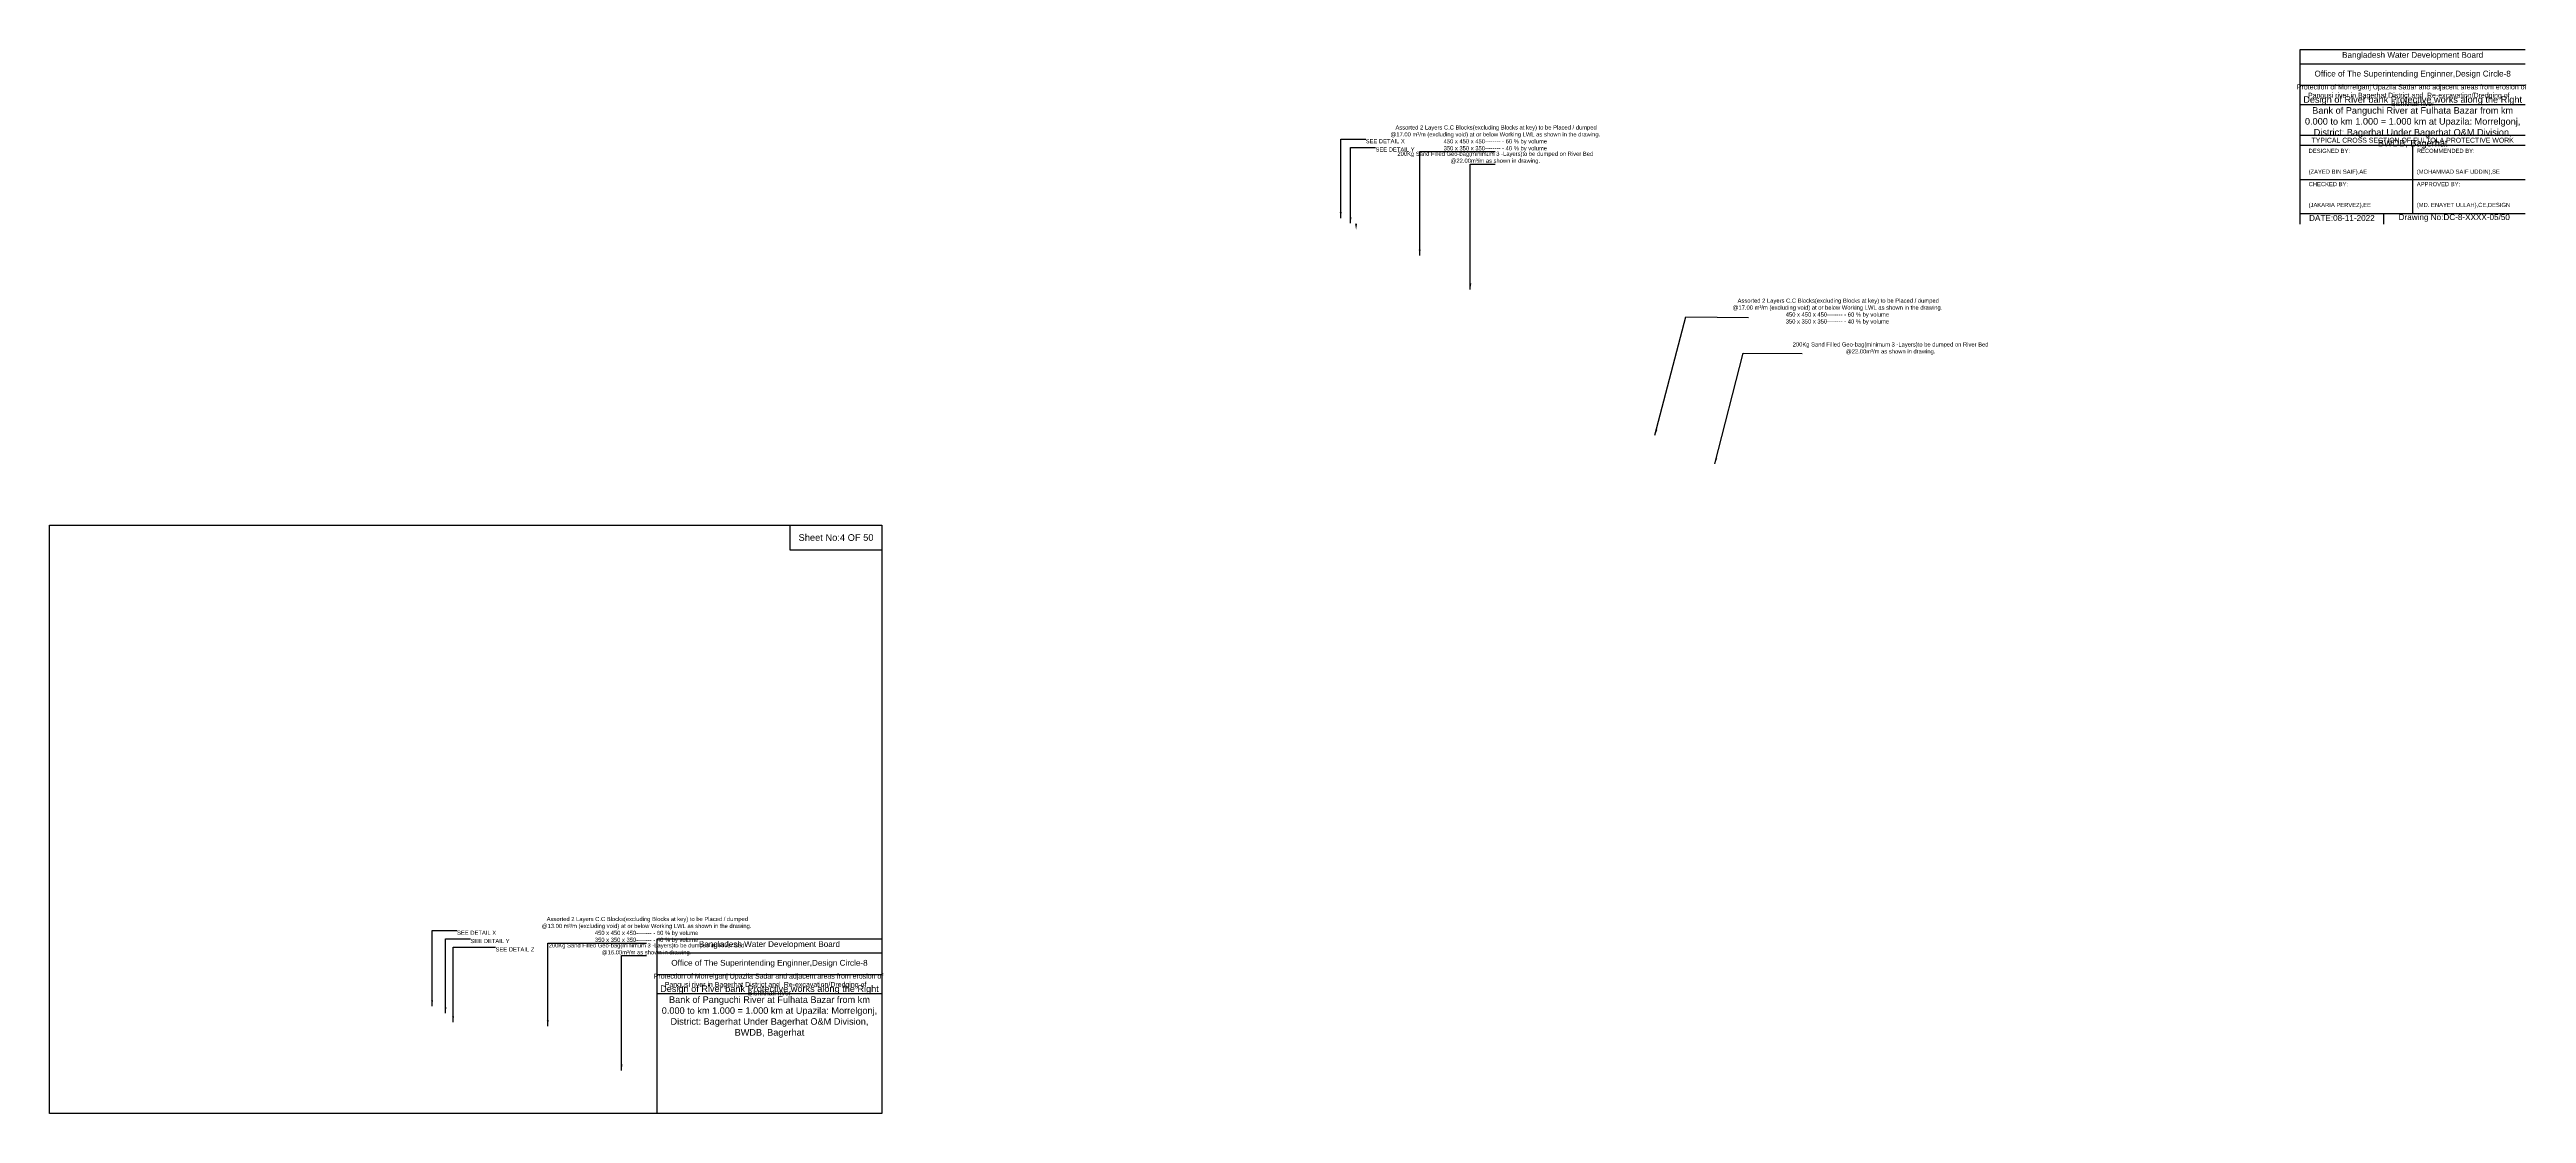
# Model space of a CAD drawing. Header units: inches. Extents: x 64995 to 402236, y -100918 to 204355.
# Drawn here: x 127608 to 157369, y 26432 to 39218 of the extents above; entities that cross this region are included whole.
import ezdxf

# ---------------------------------------------------------------- set-up
doc = ezdxf.new("R2010")
doc.units = ezdxf.units.IN
doc.header["$LTSCALE"] = 7
doc.header["$MEASUREMENT"] = 0
doc.layers.add('Cross Section Labels', color=7, linetype='Continuous', lineweight=9)
doc.styles.get("Standard").update_dxf_attribs({"font": 'arial.ttf'})
doc.dimstyles.get("Standard").update_dxf_attribs({"dimtxt": 0.18, "dimasz": 0.18, "dimexe": 0.18, "dimexo": 0.0625, "dimgap": 0.09, "dimtad": 0, "dimtih": 1, "dimtoh": 1, "dimdec": 4, "dimzin": 0, "dimdsep": 46, "dimtxsty": 'Standard', "dimcen": 0.09, "dimadec": 0, "dimazin": 0, "dimtfac": 1, "dimtdec": 4, "dimtofl": 0, "dimtmove": 0, "dimatfit": 3, "dimfxl": 1, "dimtolj": 1, "dimtzin": 0, "dimarcsym": 0})

msp = doc.modelspace()

# ---------------------------------------------------------------- linework, layer by layer
for points in [[(154651.32717, 37117.82396), (154651.32717, 39217.82396), (157351.32717, 39217.82396)], [(154651.32717, 39047.82396), (157351.32717, 39047.82396)], [(154651.32717, 38787.82396), (157351.32717, 38787.82396)], [(154651.32717, 38557.82396), (157351.32717, 38557.82396)], [(154651.32717, 38187.82396), (157351.32717, 38187.82396)], [(154651.32717, 38067.82396), (157351.32717, 38067.82396)], [(156001.32717, 38067.82396), (156001.32717, 37247.82396)], [(154651.32717, 37657.82396), (157351.32717, 37657.82396)], [(154651.32717, 37247.82396), (157351.32717, 37247.82396)], [(155651.32717, 37247.82396), (155651.32717, 37117.82396)], [(134908.10042, 26431.94124), (134908.10042, 28531.94124), (137608.10042, 28531.94124)], [(134908.10042, 28361.94124), (137608.10042, 28361.94124)], [(134908.10042, 28101.94124), (137608.10042, 28101.94124)], [(134908.10042, 27871.94124), (137608.10042, 27871.94124)]]:
    msp.add_lwpolyline(points)
for points in [[(127608.10042, 33502.94124), (137608.10042, 33502.94124), (137608.10042, 26431.94124), (127608.10042, 26431.94124)], [(136508.10042, 33502.94124), (137608.10042, 33502.94124), (137608.10042, 33202.94124), (136508.10042, 33202.94124)]]:
    msp.add_lwpolyline(points, close=True)
at = {"layer": 'Cross Section Labels'}
msp.add_solid([(143318.28575, 37123.20294), (143306.28575, 37051.20294), (143294.28575, 37123.20294)], dxfattribs=at)

# ---------------------------------------------------------------- texts
at = {"attachment_point": 5}
for s, insert, char_height in [('Bangladesh Water Development Board', (156001.32717, 39142.82396), 70), ('Office of The Superintending Enginner,Design Circle-8', (156001.32717, 38917.82396), 70), ('Sheet No:4 OF 50', (137058.10042, 33352.94124), 80), ('Office of The Superintending Enginner,Design Circle-8', (136258.10042, 28231.94124), 70), ('Bangladesh Water Development Board', (136258.10042, 28456.94124), 70)]:
    msp.add_mtext(s, dxfattribs=dict(at, insert=insert, char_height=char_height))
for s, insert, char_height, width, attachment_point in [('Protection of Morrelganj Upazila Sadar and adjacent areas from erosion of  Pangusi river in Bagerhat District and  Re-excavation/Dredging of     Bishkhali river', (156001.32717, 38667.82396), 60, 2800, 5), ('Design of River bank Protective works along the Right Bank of Panguchi River at Fulhata Bazar from km 0.000 to km 1.000 = 1.000 km at Upazila: Morrelgonj, District: Bagerhat Under Bagerhat O&M Division, BWDB, Bagerhat ', (156001.32717, 38342.82396), 78.71299581, 2700, 5), ('TYPICAL CROSS SECTION OF FULTOLA PROTECTIVE WORK', (156001.32717, 38127.82396), 59.5765532, 2800, 5), ('DESIGNED BY:^J^J^J(ZAYED BIN SAIF),AE', (154751.32717, 37867.82396), 50, 1400, 4), ('RECOMMENDED BY:^J^J^J(MOHAMMAD SAIF UDDIN),SE', (156051.32717, 37867.82396), 50, 1400, 4), ('CHECKED BY:^J^J^J(JAKARIA PERVEZ),EE', (154751.32717, 37467.82396), 50, 1400, 4), ('APPROVED BY:^J^J^J(MD. ENAYET ULLAH),CE,DESIGN', (156051.32717, 37467.82396), 50, 1400, 4), ('DATE:08-11-2022', (155151.32717, 37192.82396), 70, 1400, 5), ('Drawing No:DC-8-XXXX-05/50', (156501.32717, 37192.82396), 70, 2200, 5), ('Protection of Morrelganj Upazila Sadar and adjacent areas from erosion of  Pangusi river in Bagerhat District and  Re-excavation/Dredging of     Bishkhali river', (136258.10042, 27981.94124), 60, 2800, 5), ('Design of River bank Protective works along the Right Bank of Panguchi River at Fulhata Bazar from km 0.000 to km 1.000 = 1.000 km at Upazila: Morrelgonj, District: Bagerhat Under Bagerhat O&M Division, BWDB, Bagerhat ', (136258.10042, 27656.94124), 78.71299581, 2700, 5)]:
    msp.add_mtext(s, dxfattribs=dict(insert=insert, char_height=char_height, width=width, attachment_point=attachment_point))
at = {"layer": 'Cross Section Labels', "char_height": 50}
for s, insert, attachment_point in [('SEE DETAIL X', (143421.98575, 38141.48294), 1), (' Assorted 2 Layers C.C Blocks(excluding Blocks at key) to be Placed / dumped^J@17.00 m³/m (excluding void) at or below Working LWL as shown in the drawing.^J450 x 450 x 450-------- - 60 % by volume^J350 x 350 x 350-------- - 40 % by volume', (144979.14353, 37991.48294), 8), ('SEE DETAIL Y', (143539.78575, 38041.48294), 1), ('200Kg Sand Filled Geo-bag(minimum 3 -Layers)to be dumped on River Bed^J@22.00m³/m as shown in drawing.', (144979.14353, 37841.48294), 8), (' Assorted 2 Layers C.C Blocks(excluding Blocks at key) to be Placed / dumped^J@17.00 m³/m (excluding void) at or below Working LWL as shown in the drawing.^J450 x 450 x 450-------- - 60 % by volume^J350 x 350 x 350-------- - 40 % by volume', (149089.84527, 35909.97491), 8), ('200Kg Sand Filled Geo-bag(minimum 3 -Layers)to be dumped on River Bed^J@22.00m³/m as shown in drawing.', (149728.88351, 35550.52136), 8), ('SEE DETAIL X', (132504.49938, 28628.80978), 1), (' Assorted 2 Layers C.C Blocks(excluding Blocks at key) to be Placed / dumped^J@13.00 m³/m (excluding void) at or below Working LWL as shown in the drawing.^J450 x 450 x 450-------- - 60 % by volume^J350 x 350 x 350-------- - 40 % by volume', (134781.15335, 28478.80978), 8), ('SEE DETAIL Y', (132665.69938, 28528.80978), 1), ('SEE DETAIL Z', (132967.29938, 28428.80978), 1), ('200Kg Sand Filled Geo-bag(minimum 3 -Layers)to be dumped on River Bed^J@16.00m³/m as shown in drawing.', (134781.15335, 28328.80978), 8)]:
    msp.add_mtext(s, dxfattribs=dict(at, insert=insert, attachment_point=attachment_point))

# ---------------------------------------------------------------- leaders
at = {"layer": 'Cross Section Labels', "annotation_type": 0, "has_hookline": 1, "hookline_direction": 0}
for points, text_width in [([(143121.98575, 37191.80294), (143121.98575, 38141.48294), (143421.89575, 38141.48294)], 466.13233), ([(143239.78575, 37132.90294), (143239.78575, 38041.48294), (143539.69575, 38041.48294)], 466.03001), ([(144070.77273, 36742.0267), (144070.77273, 37991.48294), (144979.05353, 37991.48294)], 2510.77763), ([(144679.14353, 36334.0885), (144679.14353, 37841.48294), (144979.05353, 37841.48294)], 2345.7367), ([(146897.9171, 34582.36236), (147266.66358, 36003.52084), (148020.47959, 35997.08532)], 2510.77763), ([(147616.97692, 34238.24004), (147955.97631, 35567.2427), (148667.28949, 35566.39344)], 2345.7367), ([(132204.49938, 27719.76978), (132204.49938, 28628.80978), (132504.40938, 28628.80978)], 466.13233), ([(132365.69938, 27639.16978), (132365.69938, 28528.80978), (132665.60938, 28528.80978)], 466.03001), ([(132456.69938, 27527.36978), (132456.69938, 28428.80978), (132967.20938, 28428.80978)], 460.91405), ([(133594.47956, 27482.18289), (133594.47956, 28478.80978), (134781.06335, 28478.80978)], 2510.77763), ([(134481.15335, 26950.11584), (134481.15335, 28328.80978), (134781.06335, 28328.80978)], 2345.7367)]:
    msp.add_leader(points, dimstyle='Standard', override={"dimasz": 72}, dxfattribs=dict(at, text_width=text_width))

doc.saveas('drawing.dxf')
